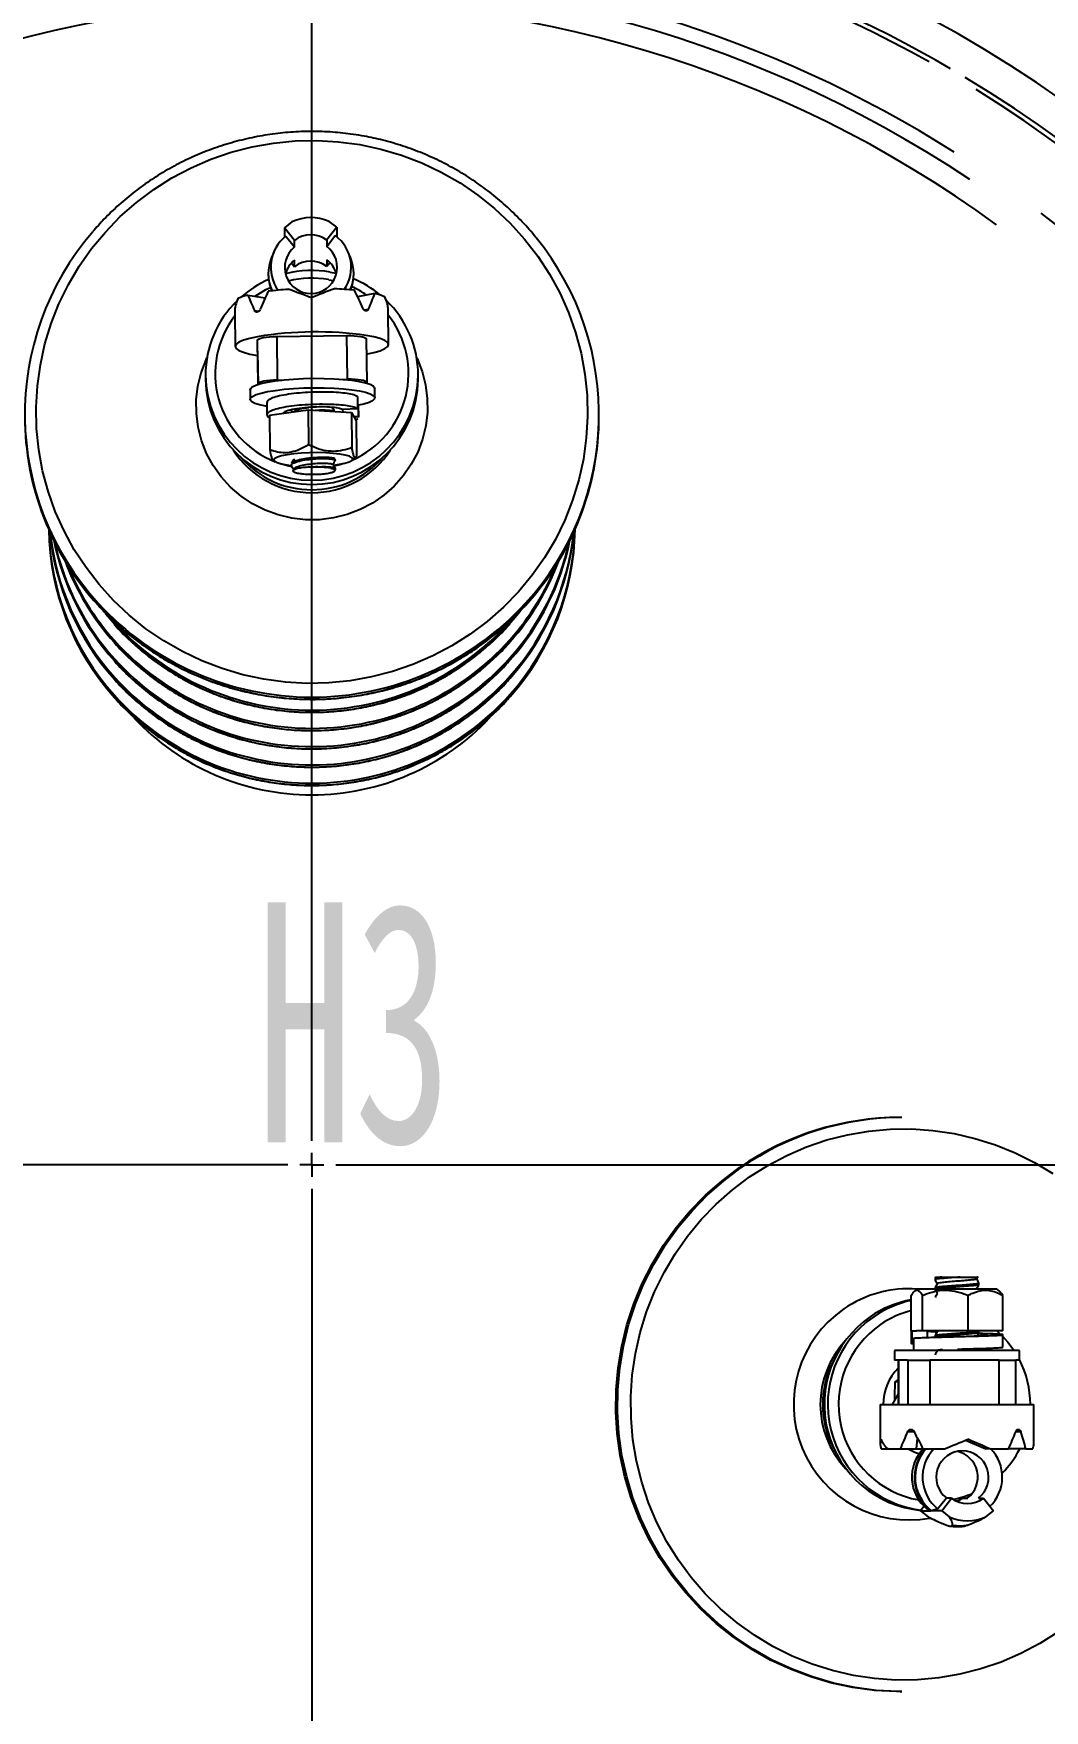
# Model space of a CAD drawing. Header units: millimetres. Extents: x 0 to 6631, y 0 to 4689.
# Drawn here: x 1347.3 to 1558.1, y 1509.8 to 1859.4 of the extents above; entities that cross this region are included whole.
import ezdxf

# ---------------------------------------------------------------- set-up
doc = ezdxf.new("R2010")
doc.units = ezdxf.units.MM
doc.header["$LTSCALE"] = 13
doc.linetypes.add('CENTERX2', pattern=[101.6, 63.5, -12.7, 12.7, -12.7])
for name, color, linetype in [('2', 3, 'Continuous'), ('中心符号线', 7, 'CENTERX2'), ('中心线', 1, 'CENTERX2'), ('几何体', 7, 'Continuous'), ('尺寸', 3, 'Continuous')]:
    doc.layers.add(name, color=color, linetype=linetype)
doc.styles.add('SLDTEXTSTYLE0', font='hyswlongfangsong.ttf')
doc.styles.add('仿宋体', font='')
doc.styles.get('仿宋体').set_extended_font_data('STFangsong')
doc.dimstyles.new('SLDDIMSTYLE0', dxfattribs={"dimtxt": 50, "dimasz": 40.8, "dimexe": 0, "dimexo": 0.0625, "dimgap": 12.5, "dimtad": 2, "dimdec": 0, "dimrnd": 1e-09, "dimzin": 12, "dimdsep": 46, "dimtxsty": 'SLDTEXTSTYLE0', "dimsah": 1, "dimcen": 0.09, "dimadec": 0, "dimazin": 3, "dimtfac": 1, "dimtdec": 0, "dimtmove": 0, "dimatfit": 0, "dimfxl": 1, "dimfrac": 2, "dimtolj": 1, "dimtzin": 12, "dimarcsym": 0})

# ---------------------------------------------------------------- blocks, each defined once
blk = doc.blocks.new('SW_CENTERMARKSYMBOL_0')
at = {"layer": '中心符号线', "color": 0}
for p, q in [((0, 5), (0, 242)), ((-5, 0), (-242, 0)), ((0, 0), (-2.5, 0)), ((0, 0), (0, 2.5)), ((0, 0), (0, -2.5)), ((0, 0), (2.5, 0)), ((5, 0), (242, 0)), ((0, -5), (0, -242))]:
    blk.add_line(p, q, dxfattribs=at)
blk = doc.blocks.new('*D30')
at = {"layer": 'Defpoints', "color": 0, "transparency": 16777216}
for p in [(1081.05, 2133.91), (1081.05, 1641.06), (1729.66, 1641.06)]:
    blk.add_point(p, dxfattribs=at)
at = {"layer": '尺寸', "color": 0, "lineweight": -2, "transparency": 16777216}
for p, q in [((1081.05, 1641.13), (1081.05, 2133.91)), ((1688.86, 2133.91), (1121.85, 2133.91)), ((1729.66, 1641.13), (1729.66, 2133.91))]:
    blk.add_line(p, q, dxfattribs=at)
at = {"layer": '尺寸', "color": 0, "transparency": 16777216}
for points in [[(1121.85, 2140.71), (1121.85, 2127.11), (1081.05, 2133.91)], [(1688.86, 2140.71), (1688.86, 2127.11), (1729.66, 2133.91)]]:
    blk.add_solid(points, dxfattribs=at)
at = {"layer": '尺寸', "color": 0, "transparency": 16777216, "insert": (1405.35, 2171.41), "char_height": 50, "attachment_point": 5, "style": 'SLDTEXTSTYLE0'}
blk.add_mtext('\\A1;649', dxfattribs=at)
blk = doc.blocks.new('*D31')
at = {"layer": 'Defpoints', "color": 0, "transparency": 16777216}
for p in [(1438.02, 1985.95), (1484.22, 1272.05), (1809.46, 1272.05)]:
    blk.add_point(p, dxfattribs=at)
at = {"layer": '尺寸', "color": 0, "lineweight": -2, "transparency": 16777216}
for p, q in [((1438.09, 1985.95), (1809.46, 1985.95)), ((1809.46, 1945.15), (1809.46, 1312.85)), ((1484.28, 1272.05), (1809.46, 1272.05))]:
    blk.add_line(p, q, dxfattribs=at)
at = {"layer": '尺寸', "color": 0, "transparency": 16777216}
for points in [[(1802.66, 1945.15), (1816.26, 1945.15), (1809.46, 1985.95)], [(1802.66, 1312.85), (1816.26, 1312.85), (1809.46, 1272.05)]]:
    blk.add_solid(points, dxfattribs=at)
at = {"layer": '尺寸', "color": 0, "transparency": 16777216, "insert": (1846.96, 1629), "char_height": 50, "attachment_point": 5, "rotation": 90, "style": 'SLDTEXTSTYLE0'}
blk.add_mtext('\\A1;714', dxfattribs=at)

msp = doc.modelspace()

# ---------------------------------------------------------------- linework, layer by layer
at = {"layer": '几何体'}
for p, q in [((1401.21, 1820.15), (1399.63, 1818.92)), ((1399.63, 1818.92), (1399.63, 1816.92)), ((1401.75, 1816.3), (1399.63, 1818.92)), ((1410.53, 1819.05), (1408.48, 1816.38)), ((1410.53, 1819.05), (1408.93, 1820.24)), ((1410.53, 1819.05), (1410.53, 1817.07)), ((1399.95, 1817.18), (1401.75, 1814.94)), ((1401.75, 1814.94), (1401.75, 1816.3)), ((1408.48, 1815.02), (1410.23, 1817.3)), ((1408.48, 1816.38), (1408.48, 1815.02)), ((1397.4, 1813.84), (1396.93, 1812.73)), ((1401.12, 1811.59), (1401.75, 1810.81)), ((1401.75, 1810.81), (1401.75, 1812.16)), ((1408.48, 1812.25), (1408.48, 1810.89)), ((1408.48, 1810.89), (1409.11, 1811.7)), ((1413.4, 1812.73), (1412.94, 1813.84)), ((1396.27, 1809.4), (1396.27, 1809.22)), ((1408.86, 1808.1), (1409.88, 1807.9)), ((1409.2, 1809.69), (1410.45, 1809.44)), ((1414.07, 1809.22), (1414.07, 1809.4)), ((1392.01, 1804.9), (1395.62, 1804.32)), ((1396.93, 1805.9), (1396.98, 1805.78)), ((1418.47, 1805.22), (1414.89, 1804.56)), ((1389.27, 1801.35), (1389.36, 1794.19)), ((1393.38, 1801.7), (1394.33, 1801.54)), ((1416.24, 1801.81), (1417.19, 1801.98)), ((1421.35, 1794.59), (1421.26, 1801.74)), ((1394.04, 1792.99), (1394.04, 1795.53)), ((1394.15, 1786.42), (1394.04, 1795.53)), ((1398.04, 1796.27), (1412.67, 1796.44)), ((1398.04, 1796.27), (1398.15, 1787.16)), ((1412.78, 1787.34), (1412.67, 1796.44)), ((1416.67, 1795.8), (1416.78, 1786.69)), ((1394.04, 1792.99), (1394.13, 1786.25)), ((1383.18, 1788.19), (1383.18, 1787.3)), ((1398.15, 1787.16), (1399.06, 1787.17)), ((1411.87, 1787.32), (1412.78, 1787.34)), ((1427.52, 1787.3), (1427.52, 1788.19)), ((1392.47, 1785.12), (1392.49, 1783.15)), ((1394.15, 1786.26), (1394.15, 1786.42)), ((1414.84, 1783.75), (1414.88, 1781.19)), ((1416.78, 1786.53), (1416.78, 1786.69)), ((1418.49, 1783.47), (1418.47, 1785.44)), ((1395.96, 1782.49), (1396, 1779.93)), ((1396.5, 1779.88), (1404.58, 1780.98)), ((1396.5, 1779.88), (1396.59, 1772.6)), ((1404.58, 1780.98), (1404.67, 1773.7)), ((1404.58, 1780.98), (1413.62, 1780.38)), ((1409.44, 1781.48), (1409.56, 1781.42)), ((1410.1, 1780.61), (1410.1, 1780.61)), ((1414.88, 1781.19), (1411.74, 1781.04)), ((1411.85, 1780.49), (1411.84, 1781.05)), ((1413.62, 1780.38), (1413.71, 1773.09)), ((1413.62, 1780.38), (1414.58, 1778.67)), ((1414.87, 1782.06), (1415.02, 1782.07)), ((1414.99, 1781.97), (1415.02, 1782.07)), ((1415.02, 1782.07), (1415.05, 1779.51)), ((1415.08, 1779.39), (1415.05, 1781.97)), ((1465.21, 1779.58), (1465.21, 1780.02)), ((1415.05, 1779.51), (1414.12, 1779.49)), ((1414.44, 1778.93), (1414.92, 1779.15)), ((1414.58, 1778.67), (1414.67, 1771.39)), ((1415.02, 1779.41), (1415.05, 1779.51)), ((1397.17, 1770.56), (1397.64, 1770.2)), ((1401.09, 1769.67), (1401.09, 1769.38)), ((1401.67, 1770.62), (1401.79, 1770.76)), ((1410.23, 1770.48), (1410.22, 1770.67)), ((1413.67, 1770.4), (1414.48, 1771.05)), ((1401.63, 1768.66), (1401.43, 1768.32)), ((1410.11, 1768.24), (1410.24, 1768.48)), ((1410.25, 1768.51), (1410.25, 1768.8)), ((1364.19, 1736.68), (1363.49, 1737.48)), ((1528.33, 1633.42), (1527.98, 1633.42)), ((1535.41, 1600.13), (1535.27, 1599.87)), ((1535.27, 1599.86), (1535.27, 1599.57)), ((1536.66, 1600.11), (1540.48, 1600.11)), ((1543.93, 1599.75), (1544.15, 1600.11)), ((1544.42, 1598.57), (1544.42, 1598.86)), ((1530.32, 1588.91), (1530.32, 1596.31)), ((1531.63, 1597.71), (1530.97, 1597.18)), ((1531.63, 1597.71), (1533.89, 1597.71)), ((1532.65, 1588.91), (1532.65, 1596.31)), ((1533.89, 1597.71), (1548.06, 1597.71)), ((1535.27, 1597.86), (1535.27, 1597.71)), ((1542.17, 1588.91), (1542.17, 1596.31)), ((1548.72, 1597.18), (1548.06, 1597.71)), ((1549.37, 1588.91), (1549.37, 1596.31)), ((1530.31, 1588.91), (1530.31, 1586.26)), ((1530.35, 1588.86), (1530.52, 1588.91)), ((1530.52, 1588.91), (1531.43, 1588.91)), ((1530.52, 1586.31), (1530.52, 1588.91)), ((1532.65, 1588.91), (1531.43, 1588.91)), ((1542.17, 1588.91), (1532.65, 1588.91)), ((1533.65, 1588.91), (1533.65, 1587.54)), ((1535.27, 1587.86), (1535.27, 1587.57)), ((1535.65, 1588.91), (1535.75, 1588.76)), ((1549.37, 1588.91), (1542.17, 1588.91)), ((1544.42, 1588.87), (1544.39, 1588.91)), ((1544.42, 1588.57), (1544.42, 1588.86)), ((1549.38, 1585.5), (1549.38, 1588.1)), ((1526.84, 1584.81), (1526.84, 1582.81)), ((1541.35, 1584.81), (1526.84, 1584.81)), ((1530.35, 1586.26), (1530.52, 1586.31)), ((1530.84, 1586.31), (1530.52, 1586.31)), ((1530.84, 1584.81), (1530.84, 1587.41)), ((1535.64, 1584.94), (1535.75, 1584.76)), ((1552.84, 1584.81), (1541.35, 1584.81)), ((1544.42, 1584.87), (1544.22, 1585.23)), ((1544.34, 1584.86), (1544.3, 1584.81)), ((1544.42, 1584.81), (1544.42, 1584.86)), ((1552.84, 1582.81), (1552.84, 1584.81)), ((1529.53, 1582.81), (1526.84, 1582.81)), ((1527.58, 1582.81), (1527.58, 1573.56)), ((1527.62, 1582.81), (1527.62, 1573.56)), ((1529.53, 1582.81), (1529.66, 1582.81)), ((1529.66, 1573.56), (1529.66, 1582.81)), ((1529.66, 1582.81), (1534.18, 1582.81)), ((1534.18, 1582.81), (1534.18, 1573.56)), ((1535.08, 1582.81), (1534.18, 1582.81)), ((1541.35, 1582.81), (1535.08, 1582.81)), ((1547.76, 1582.81), (1541.35, 1582.81)), ((1548.66, 1582.81), (1547.76, 1582.81)), ((1548.66, 1573.56), (1548.66, 1582.81)), ((1548.66, 1582.81), (1552.1, 1582.81)), ((1552.1, 1573.56), (1552.1, 1582.81)), ((1552.84, 1582.81), (1552.1, 1582.81)), ((1526.95, 1578.28), (1527.58, 1578.7)), ((1527.58, 1578.28), (1526.95, 1578.28)), ((1523.84, 1573.56), (1523.84, 1565.39)), ((1523.84, 1573.56), (1530.22, 1573.56)), ((1527.58, 1575.79), (1526.31, 1573.56)), ((1530.22, 1573.56), (1552.62, 1573.56)), ((1552.62, 1573.56), (1555.84, 1573.56)), ((1555.84, 1565.39), (1555.84, 1573.56)), ((1530.91, 1567.89), (1529.54, 1567.89)), ((1553.12, 1567.89), (1552.09, 1567.89)), ((1524.06, 1564.31), (1525.4, 1564.31)), ((1525.4, 1564.31), (1527.99, 1564.31)), ((1527.99, 1564.31), (1531.38, 1564.31)), ((1531.38, 1564.31), (1531.64, 1566.47)), ((1531.38, 1564.31), (1532.78, 1564.31)), ((1532.78, 1564.31), (1537.22, 1564.31)), ((1539.41, 1563.69), (1538.59, 1563.37)), ((1541.6, 1566.12), (1545.88, 1564.31)), ((1546.72, 1564.31), (1545.88, 1564.31)), ((1546.72, 1564.31), (1550.59, 1564.31)), ((1554.2, 1564.31), (1550.59, 1564.31)), ((1554.2, 1564.31), (1555.63, 1564.31)), ((1537.62, 1554.06), (1535.86, 1551.77)), ((1536.65, 1551.38), (1538.71, 1554.06)), ((1538.71, 1554.06), (1537.62, 1554.06)), ((1540.98, 1554.06), (1542.07, 1554.06)), ((1544.29, 1554.06), (1545.38, 1554.06)), ((1545.38, 1554.06), (1547.44, 1551.38)), ((1532.99, 1552.34), (1532.25, 1551.38)), ((1532.25, 1551.38), (1533.82, 1550.15)), ((1532.25, 1551.38), (1534.38, 1551.38)), ((1534.38, 1551.38), (1533.64, 1551.77)), ((1534.52, 1551.38), (1534.38, 1551.38)), ((1535.86, 1551.77), (1534.52, 1551.38)), ((1536.65, 1551.38), (1534.52, 1551.38)), ((1536.65, 1551.38), (1538.22, 1550.15)), ((1545.87, 1550.15), (1547.44, 1551.38)), ((1537.67, 1548.4), (1538.41, 1548.2)), ((1538.41, 1548.2), (1538.61, 1548.2)), ((1538.61, 1548.2), (1538.85, 1548.4)), ((1539.74, 1548.11), (1539.95, 1548.11)), ((1542.02, 1548.4), (1541.44, 1548.24)), ((1527.98, 1513.71), (1528.33, 1513.71))]:
    msp.add_line(p, q, dxfattribs=at)
at = {"layer": '几何体', "flags": 128}
for points in [[(1415.34, 1836.28), (1419.75, 1835.34), (1424.07, 1834.06), (1428.28, 1832.45), (1432.34, 1830.51), (1436.24, 1828.28), (1439.95, 1825.74), (1443.44, 1822.93), (1446.7, 1819.86), (1449.71, 1816.54), (1452.44, 1813), (1454.88, 1809.26), (1457.02, 1805.35), (1458.84, 1801.28), (1460.32, 1797.08), (1461.47, 1792.78), (1462.28, 1788.41), (1462.73, 1783.99), (1462.83, 1779.54), (1462.57, 1775.11), (1461.96, 1770.7), (1461.01, 1766.36), (1459.7, 1762.1), (1458.07, 1757.96), (1456.11, 1753.96), (1453.83, 1750.12), (1451.26, 1746.46), (1448.41, 1743.02), (1445.28, 1739.81), (1441.92, 1736.85), (1438.32, 1734.16), (1434.53, 1731.76), (1430.55, 1729.65), (1426.42, 1727.86), (1422.16, 1726.4), (1417.8, 1725.27), (1413.35, 1724.47), (1408.86, 1724.03), (1404.35, 1723.93), (1399.84, 1724.18), (1395.37, 1724.78), (1390.96, 1725.73), (1386.64, 1727.01), (1382.43, 1728.62), (1378.37, 1730.55), (1374.47, 1732.79), (1370.76, 1735.32), (1367.27, 1738.13), (1364.01, 1741.21), (1361, 1744.52), (1358.27, 1748.06), (1355.83, 1751.8), (1353.69, 1755.72), (1351.87, 1759.78), (1350.38, 1763.98), (1349.23, 1768.28), (1348.43, 1772.65), (1347.98, 1777.08), (1347.88, 1781.52), (1348.14, 1785.96), (1348.75, 1790.36), (1349.7, 1794.71), (1351, 1798.96), (1352.64, 1803.1), (1354.6, 1807.11), (1356.87, 1810.95), (1359.45, 1814.6), (1362.3, 1818.04), (1365.42, 1821.25), (1368.79, 1824.21), (1372.38, 1826.9), (1376.18, 1829.31), (1380.16, 1831.41), (1384.29, 1833.2), (1388.55, 1834.67), (1392.91, 1835.8), (1397.35, 1836.59), (1401.85, 1837.04), (1406.36, 1837.13), (1410.86, 1836.88), (1415.34, 1836.28)], [(1393.55, 1804.65), (1395.79, 1806.03), (1396.71, 1806.49)], [(1394.04, 1796.22), (1392.41, 1795.87), (1391.1, 1795.48), (1390.14, 1795.07), (1389.55, 1794.64), (1389.36, 1794.2), (1389.55, 1793.77), (1390.14, 1793.35), (1391.1, 1792.96), (1392.41, 1792.6), (1394.04, 1792.29)], [(1394.04, 1795.53), (1394.12, 1795.66), (1394.35, 1795.79), (1394.72, 1795.92), (1395.21, 1796.03), (1395.82, 1796.12), (1396.51, 1796.2), (1397.26, 1796.25), (1398.04, 1796.27)], [(1412.67, 1796.44), (1413.45, 1796.44), (1414.2, 1796.41), (1414.89, 1796.35), (1415.5, 1796.27), (1415.99, 1796.18), (1416.36, 1796.06), (1416.59, 1795.93), (1416.67, 1795.8)], [(1416.67, 1792.56), (1418.3, 1792.91), (1419.61, 1793.3), (1420.57, 1793.72), (1421.16, 1794.15), (1421.35, 1794.58), (1421.16, 1795.02), (1420.57, 1795.43), (1419.61, 1795.82), (1418.3, 1796.18), (1416.67, 1796.49)], [(1427.22, 1791.8), (1427.29, 1791.66), (1428.34, 1788.98), (1429.05, 1786.2), (1429.42, 1783.36), (1429.44, 1780.49), (1429.11, 1777.64), (1428.43, 1774.85), (1427.42, 1772.16), (1426.08, 1769.61), (1424.44, 1767.24), (1422.53, 1765.08), (1420.36, 1763.16), (1417.97, 1761.52), (1415.4, 1760.17), (1412.69, 1759.13), (1409.86, 1758.43), (1406.97, 1758.06), (1404.06, 1758.04), (1401.17, 1758.37), (1398.33, 1759.04), (1395.6, 1760.03), (1393.01, 1761.35), (1390.6, 1762.96), (1388.41, 1764.85), (1386.47, 1766.99), (1384.79, 1769.34), (1383.42, 1771.87), (1382.37, 1774.54), (1381.66, 1777.32), (1381.29, 1780.17), (1381.27, 1783.04), (1381.6, 1785.89), (1382.28, 1788.68), (1383.29, 1791.37), (1383.49, 1791.8)], [(1392.47, 1785.12), (1392.54, 1785.37), (1392.94, 1785.74), (1393.69, 1786.1), (1394.75, 1786.43), (1396.11, 1786.74), (1397.72, 1787), (1399.55, 1787.22), (1401.53, 1787.39), (1403.63, 1787.5), (1405.77, 1787.54)], [(1398.15, 1787.16), (1397.37, 1787.14), (1396.62, 1787.09), (1395.93, 1787.02), (1395.33, 1786.92), (1394.83, 1786.81), (1394.46, 1786.69), (1394.23, 1786.55), (1394.15, 1786.42)], [(1405.77, 1787.54), (1407.9, 1787.53), (1409.97, 1787.45), (1411.92, 1787.32), (1413.69, 1787.13), (1415.23, 1786.89), (1416.51, 1786.61), (1417.49, 1786.29), (1418.14, 1785.94), (1418.44, 1785.57), (1418.47, 1785.44)], [(1416.78, 1786.69), (1416.7, 1786.82), (1416.48, 1786.95), (1416.11, 1787.07), (1415.61, 1787.17), (1415, 1787.25), (1414.31, 1787.3), (1413.56, 1787.33), (1412.78, 1787.34)], [(1395.97, 1781.66), (1395.73, 1781.71), (1394.45, 1781.99), (1393.47, 1782.31), (1392.82, 1782.66), (1392.52, 1783.02), (1392.57, 1783.4), (1392.97, 1783.77), (1393.71, 1784.13), (1394.78, 1784.46), (1396.13, 1784.77), (1397.75, 1785.03), (1399.57, 1785.25), (1401.56, 1785.42), (1403.65, 1785.53), (1405.79, 1785.57)], [(1405.79, 1785.57), (1407.93, 1785.56), (1410, 1785.49), (1411.94, 1785.35), (1413.71, 1785.16), (1415.26, 1784.92), (1416.54, 1784.64), (1417.51, 1784.32), (1418.16, 1783.97), (1418.47, 1783.6), (1418.42, 1783.23), (1418.02, 1782.86), (1417.27, 1782.5), (1416.21, 1782.16), (1415.1, 1781.91)], [(1412.33, 1771.52), (1411.19, 1771.73), (1409.81, 1771.89), (1408.25, 1771.99), (1406.57, 1772.04), (1404.85, 1772.02), (1403.17, 1771.94), (1401.6, 1771.8), (1400.2, 1771.61), (1399.04, 1771.38), (1398.17, 1771.11), (1397.63, 1770.82), (1397.44, 1770.52), (1397.61, 1770.23), (1398.12, 1769.95), (1398.97, 1769.7), (1400.11, 1769.49), (1401.03, 1769.38)], [(1401.18, 1769.1), (1400.53, 1769.24), (1398.84, 1769.73)], [(1409.92, 1769.44), (1411.1, 1769.61), (1412.26, 1769.84), (1413.13, 1770.11), (1413.67, 1770.4), (1413.86, 1770.7), (1413.69, 1770.99), (1413.18, 1771.27), (1412.33, 1771.52)], [(1412.05, 1769.79), (1411.19, 1769.52), (1409.95, 1769.19)], [(1364.19, 1736.24), (1362.39, 1738.36), (1362.34, 1738.42)], [(1448.68, 1738.81), (1447.38, 1737.23), (1446.72, 1736.47)], [(1496.6, 1621.01), (1500.38, 1623.41), (1504.34, 1625.5), (1508.46, 1627.27), (1512.69, 1628.72), (1517.03, 1629.82), (1521.43, 1630.57), (1525.88, 1630.97), (1530.35, 1631.02), (1534.81, 1630.72), (1539.23, 1630.06), (1543.59, 1629.05), (1547.86, 1627.71), (1552, 1626.03), (1556.01, 1624.02), (1559.84, 1621.7)], [(1527.98, 1513.71), (1527.2, 1513.72), (1522.67, 1513.95), (1518.16, 1514.54), (1513.72, 1515.47), (1509.36, 1516.74), (1505.1, 1518.35), (1500.99, 1520.28), (1497.03, 1522.52), (1493.25, 1525.06), (1489.67, 1527.89), (1486.32, 1530.99), (1483.22, 1534.33), (1480.37, 1537.91), (1477.81, 1541.69), (1475.54, 1545.66), (1473.58, 1549.8), (1471.94, 1554.07), (1470.62, 1558.46), (1469.65, 1562.94), (1469.01, 1567.48), (1468.73, 1572.05), (1468.78, 1576.64), (1469.19, 1581.21), (1469.94, 1585.73), (1471.04, 1590.18), (1472.46, 1594.53), (1474.21, 1598.76), (1476.28, 1602.84), (1478.65, 1606.75), (1481.31, 1610.47), (1484.25, 1613.97), (1487.44, 1617.23), (1490.87, 1620.23), (1494.51, 1622.97)], [(1528.33, 1513.71), (1527.55, 1513.72), (1523.02, 1513.95), (1518.52, 1514.54), (1514.07, 1515.47), (1509.71, 1516.74), (1505.46, 1518.35), (1501.34, 1520.28), (1497.38, 1522.52), (1493.6, 1525.06), (1490.02, 1527.89), (1486.67, 1530.99), (1483.57, 1534.33), (1480.73, 1537.91), (1478.16, 1541.69), (1475.89, 1545.66), (1473.93, 1549.8), (1472.29, 1554.07), (1470.98, 1558.46), (1470, 1562.94), (1469.37, 1567.48), (1469.08, 1572.05), (1469.14, 1576.64), (1469.54, 1581.21), (1470.3, 1585.73), (1471.39, 1590.18), (1472.81, 1594.53), (1474.57, 1598.76), (1476.63, 1602.84), (1479.01, 1606.75), (1481.67, 1610.47), (1484.6, 1613.97), (1487.79, 1617.23), (1491.22, 1620.23), (1494.87, 1622.97)], [(1560.87, 1526.12), (1557.09, 1523.72), (1553.13, 1521.63), (1549.02, 1519.86), (1544.78, 1518.41), (1540.45, 1517.31), (1536.04, 1516.56), (1531.59, 1516.16), (1527.12, 1516.11), (1522.66, 1516.41), (1518.24, 1517.07), (1513.88, 1518.07), (1509.62, 1519.42), (1505.47, 1521.1), (1501.46, 1523.11), (1497.63, 1525.43), (1493.98, 1528.04), (1490.55, 1530.93), (1487.36, 1534.09), (1484.42, 1537.49), (1481.75, 1541.11), (1479.38, 1544.93), (1477.3, 1548.93), (1475.55, 1553.08), (1474.12, 1557.36), (1473.03, 1561.74), (1472.28, 1566.19), (1471.89, 1570.68), (1471.84, 1575.2), (1472.14, 1579.7), (1472.79, 1584.17), (1473.79, 1588.57), (1475.12, 1592.87), (1476.79, 1597.06), (1478.77, 1601.1), (1481.07, 1604.98), (1483.65, 1608.66), (1486.52, 1612.12), (1489.65, 1615.35), (1493.01, 1618.32), (1496.6, 1621.01)], [(1548.12, 1588.91), (1548.58, 1588.51), (1548.86, 1588.24)], [(1549.38, 1587.73), (1550.43, 1586.56), (1551.74, 1584.81)], [(1540.98, 1554.06), (1540.23, 1553.57), (1539.84, 1553.38)]]:
    msp.add_lwpolyline(points, dxfattribs=at)
at = {"layer": '几何体'}
for centre, radius, start, end in [((1405.35, 1623.56), 271.5, 94.7537, 85.2463), ((1405.35, 1623.56), 264.5, 94.8798, 59.0001), ((1405.35, 1623.56), 263.5, 60.766, 180), ((1405.35, 1623.56), 264.5, 59.7758, 85.1202), ((1405.35, 1623.56), 250, 57.6109, 180), ((1405.35, 1623.56), 247, 56.2724, 0), ((1405.35, 1623.56), 242.48, 53.9327, 0), ((1405.35, 1623.56), 263.5, 180, 58.2949), ((1405.35, 1623.56), 250, 180, 52.5383), ((1405.17, 1811.79), 9.25, 66.0019, 115.3789), ((1403.82, 1780.02), 58.3, 139.2154, 222.4697), ((1404.96, 1810.7), 8.19, 127.7728, 215.7317), ((1405.17, 1810.68), 5.47, 128.7117, 52.6691), ((1405.17, 1811.91), 5.56, 53.4515, 127.9293), ((1405.37, 1810.71), 8.19, 325.7163, 53.6432), ((1406.9, 1780.02), 58.3, 317.4996, 39.1764), ((1404.92, 1809.4), 8.65, 157.3927, 204.6979), ((1405.07, 1807.9), 5.41, 127.9256, 164.8619), ((1405.17, 1806.42), 5.56, 53.4515, 127.9293), ((1405.26, 1807.9), 5.41, 15.147, 53.4758), ((1405.42, 1809.4), 8.65, 336.7633, 22.6105), ((1405.24, 1787.8), 22.2, 113.6529, 131.5815), ((1404.92, 1809.22), 8.65, 180.0156, 202.6072), ((1405.35, 1787.52), 22.5, 80.1483, 104.131), ((1405.35, 1787.93), 20.48, 80.1482, 103.688), ((1405.42, 1809.22), 8.65, 337.3909, 359.9863), ((1405.45, 1787.78), 22.23, 50.3196, 67.3278), ((1394.13, 1796.06), 9.09, 103.5164, 117.1812), ((1404.81, 1738.58), 67.65, 93.7057, 97.2724), ((1407.31, 1739.02), 67.24, 84.0915, 87.6726), ((1405.43, 1788.13), 20.26, 55.8991, 65.9811), ((1416.6, 1796.54), 8.89, 63.9353, 77.8136), ((1404.87, 1788.15), 21.69, 134.1246, 179.902), ((1405.85, 1788.16), 21.67, 0.0762, 46.2583), ((1404.95, 1788.52), 19.75, 142.5137, 248.5315), ((1405.78, 1788.52), 19.73, 293.8584, 38.2483), ((1406.26, 1721.36), 75.85, 82.1119, 99.2689), ((1405.35, 1788.44), 22.17, 180.6569, 359.3431), ((1405.35, 1787.56), 22.17, 180.6569, 359.3431), ((1403.93, 1779.64), 58.43, 180.0564, 222.4387), ((1406.76, 1779.65), 58.45, 317.541, 359.9347), ((1405.35, 1783.21), 19.53, 212.8056, 327.1944), ((1405.35, 1783.85), 19.56, 221.142, 318.858), ((1406.18, 1751.08), 17.97, 80.0497, 91.6116), ((1404.06, 1756.78), 53.57, 180.815, 221.9058), ((1404.06, 1757.22), 53.57, 181.3066, 221.9051), ((1404.1, 1760.61), 53.62, 185.4778, 221.8951), ((1404.11, 1761.06), 53.62, 186.0858, 221.8941), ((1406.64, 1756.78), 53.58, 318.4247, 359.1803), ((1406.64, 1757.23), 53.58, 318.4253, 358.6887), ((1406.58, 1760.63), 53.64, 318.4404, 354.5122), ((1406.58, 1761.07), 53.65, 318.4411, 353.9044), ((1404.18, 1764.47), 53.7, 191.501, 221.8767), ((1404.18, 1764.91), 53.71, 192.3333, 221.8754), ((1406.52, 1764.47), 53.71, 318.4526, 348.4947), ((1406.51, 1764.92), 53.72, 318.4537, 347.6625), ((1404.32, 1768.37), 53.87, 200.3931, 221.8475), ((1404.33, 1768.82), 53.89, 201.7543, 221.8459), ((1406.39, 1768.37), 53.87, 318.4767, 339.6071), ((1406.38, 1768.82), 53.88, 318.4783, 338.2458), ((1405.35, 1781.49), 60.43, 222.5111, 317.4606), ((1405.35, 1781.05), 60.43, 222.5111, 317.4606), ((1405.35, 1773.73), 55.38, 221.989, 318.3281), ((1405.35, 1773.29), 55.38, 221.989, 318.3281), ((1405.35, 1769.92), 55.38, 221.989, 318.3281), ((1405.35, 1769.48), 55.38, 221.989, 318.3281), ((1405.35, 1766.11), 55.38, 221.989, 318.3281), ((1405.35, 1765.67), 55.38, 221.989, 318.3281), ((1405.35, 1762.3), 55.38, 221.989, 318.3281), ((1405.35, 1761.86), 55.38, 221.989, 318.3281), ((1405.35, 1758.49), 55.38, 221.989, 318.3281), ((1405.35, 1758.05), 55.38, 221.989, 318.3281), ((1405.35, 1751.56), 50.87, 223.1409, 316.8844), ((1528, 1574.55), 58.87, 90.0224, 124.668), ((1528.35, 1574.55), 58.87, 90.0224, 124.668), ((1529.73, 1573.97), 23.72, 85.6759, 124.6738), ((1534.18, 1573.91), 21.83, 100.1959, 124.657), ((1534.9, 1573.9), 21.84, 102.0966, 124.6555), ((1529.9, 1573.6), 24.12, 124.5087, 280.1816), ((1534.39, 1573.59), 22.21, 124.6208, 264.6653), ((1535.11, 1573.59), 22.22, 124.6571, 262.9162), ((1535.18, 1573.86), 19.88, 104.1388, 124.6502), ((1535.37, 1573.58), 20.22, 124.6561, 260.0279), ((1530.85, 1573.56), 19.51, 136.5553, 223.4447), ((1531.38, 1573.56), 19.54, 149.8641, 210.1359), ((1535.31, 1573.57), 10.83, 135.5308, 180.0442), ((1534.8, 1573.57), 20.33, 359.989, 27.43), ((1535.17, 1573.41), 10.62, 238.9057, 252.4014), ((1538.86, 1558.41), 8.45, 135.7085, 231.8293), ((1539.91, 1558.42), 8.95, 138.7898, 231.8153), ((1540.06, 1558.42), 8.95, 138.7898, 231.8153), ((1541.09, 1558.41), 8.45, 135.7085, 231.8293), ((1540.96, 1558.4), 5.47, 307.5805, 232.4195), ((1538.67, 1558.41), 5.51, 308.007, 77.7068), ((1540.83, 1558.41), 8.45, 314.0474, 44.2798), ((1534.95, 1573.48), 20.17, 315.1122, 332.9514), ((1542.04, 1558.32), 5.41, 231.9143, 308.0857), ((1535.14, 1573.23), 19.84, 281.5043, 293.3876), ((1542.04, 1558.25), 8.96, 244.714, 295.286), ((1539.74, 1558.22), 10.1, 262.3951, 269.9997), ((1539.95, 1558.22), 10.1, 262.3951, 269.9773), ((1540.44, 1558.22), 9.95, 260.8351, 279.1649)]:
    msp.add_arc(centre, radius, start, end, dxfattribs=at)
for centre, major_axis, ratio, start_param, end_param in [((1405.3, 1798.58), (-14.23, 23.77), 0.328285, 1.11259, 1.247587), ((1405.3, 1798.58), (11.96, 28.08), 0.365964, 1.472453, 1.607451), ((1405.27, 1801.53), (16.05, -6.53), 0.148798, 1.631242, 1.935935), ((1405.27, 1801.53), (15.88, 6.92), 0.1473, 1.202005, 1.506697), ((1405.3, 1798.58), (-12.62, 27.78), 0.367566, 4.675273, 4.810271), ((1405.3, 1798.58), (13.61, 24.11), 0.330578, 5.036291, 5.171289), ((1405.27, 1801.53), (16, 0.22), 0.583971, 6.280243, 6.584936), ((1405.27, 1801.53), (16, 0.22), 0.583971, 2.833958, 3.138651), ((1539.84, 1569.31), (14.09, 26.36), 0.287444, 1.776912, 1.911909), ((1539.84, 1569.31), (-14.09, 26.36), 0.287444, 1.471919, 1.606916), ((1539.84, 1569.31), (11.8, 26.22), 0.412207, 4.707168, 4.842165), ((1539.84, 1569.31), (-11.8, 26.22), 0.412207, 4.340377, 4.475375), ((1539.84, 1566.31), (15.99, 1.12), 0.410948, 2.973278, 3.277971), ((1539.84, 1566.31), (15.99, -1.12), 0.410948, 3.309907, 3.6146), ((1539.84, 1566.31), (16, 6.62), 0.049532, 4.526829, 4.831522), ((1539.84, 1566.31), (16, -6.62), 0.049532, 1.146971, 1.451663), ((1539.84, 1566.31), (15.99, -1.12), 0.410948, 6.146807, 6.311874)]:
    msp.add_ellipse(centre, major_axis=major_axis, ratio=ratio, start_param=start_param, end_param=end_param, dxfattribs=at)
for points, knots in [([(1415.74, 1838.12), (1414.97, 1838.24), (1412.77, 1838.6), (1409.1, 1838.95), (1404.75, 1839.06), (1400.4, 1838.86), (1396.08, 1838.35), (1391.8, 1837.53), (1387.6, 1836.41), (1383.49, 1834.99), (1379.5, 1833.28), (1375.64, 1831.29), (1371.94, 1829.03), (1368.42, 1826.51), (1365.1, 1823.74), (1362.17, 1820.96), (1360.46, 1819), (1359.7, 1818.14)], [0, 0, 0, 0, 0.037587, 0.107315, 0.177055, 0.246796, 0.316538, 0.386279, 0.45602, 0.525758, 0.595494, 0.665227, 0.734956, 0.804681, 0.874401, 0.944116, 1, 1, 1, 1]), ([(1452.07, 1816.89), (1452.07, 1816.9), (1451.2, 1818.06), (1449.23, 1820.18), (1446.18, 1823.24), (1442.88, 1826.04), (1439.4, 1828.61), (1435.73, 1830.91), (1431.9, 1832.95), (1427.93, 1834.71), (1423.84, 1836.18), (1419.77, 1837.34), (1417.04, 1837.87), (1415.74, 1838.12)], [0, 0, 0, 0, 0.000783, 0.101511, 0.202246, 0.302989, 0.40374, 0.5045, 0.605266, 0.70604, 0.80682, 0.907606, 1, 1, 1, 1]), ([(1394.59, 1801.92), (1394.55, 1801.82), (1394.45, 1801.63), (1394.23, 1801.42), (1393.99, 1801.32), (1393.75, 1801.32), (1393.53, 1801.44), (1393.43, 1801.61), (1393.38, 1801.7)], [0, 0, 0, 0, 0.163826, 0.327654, 0.491393, 0.654851, 0.818278, 1, 1, 1, 1]), ([(1417.19, 1801.98), (1417.14, 1801.9), (1417.06, 1801.74), (1416.85, 1801.61), (1416.62, 1801.59), (1416.38, 1801.68), (1416.14, 1801.87), (1416.03, 1802.07), (1415.98, 1802.18)], [0, 0, 0, 0, 0.163826, 0.327654, 0.491393, 0.654851, 0.818278, 1, 1, 1, 1]), ([(1414.84, 1783.75), (1414.63, 1783.86), (1414.19, 1784.09), (1412.8, 1784.37), (1410.98, 1784.57), (1408.78, 1784.68), (1406.38, 1784.68), (1403.91, 1784.58), (1401.55, 1784.36), (1399.45, 1784.05), (1397.74, 1783.66), (1396.56, 1783.21), (1395.97, 1782.81), (1396.03, 1782.57), (1396.04, 1782.49)], [0, 0, 0, 0, 0.086572, 0.174588, 0.26116, 0.347732, 0.435748, 0.52232, 0.608891, 0.696908, 0.783479, 0.870051, 0.958067, 1, 1, 1, 1]), ([(1414.88, 1781.19), (1414.66, 1781.3), (1414.22, 1781.53), (1412.83, 1781.81), (1411.01, 1782.01), (1408.81, 1782.12), (1406.41, 1782.12), (1403.94, 1782.02), (1401.58, 1781.8), (1399.48, 1781.49), (1397.78, 1781.1), (1396.57, 1780.65), (1395.98, 1780.17), (1395.93, 1779.73), (1396.34, 1779.47), (1396.51, 1779.37)], [0, 0, 0, 0, 0.0784559, 0.1582208, 0.2366767, 0.3151326, 0.3948974, 0.4733533, 0.5518092, 0.6315741, 0.71003, 0.7884859, 0.8682507, 0.9467066, 1, 1, 1, 1]), ([(1411.74, 1781.04), (1411.49, 1781.14), (1410.99, 1781.35), (1409.21, 1781.54), (1406.94, 1781.59), (1404.46, 1781.48), (1402.12, 1781.21), (1400.37, 1780.81), (1399.43, 1780.47), (1399.39, 1780.28), (1399.39, 1780.27)], [0, 0, 0, 0, 0.141549, 0.283099, 0.424648, 0.566198, 0.707747, 0.849297, 0.990846, 1, 1, 1, 1]), ([(1400.99, 1781.05), (1401.07, 1780.91), (1401.16, 1780.73), (1401.26, 1780.56), (1401.28, 1780.53)], [0, 0, 0, 0, 0.841689, 1, 1, 1, 1]), ([(1401.55, 1780.47), (1401.6, 1780.55), (1401.71, 1780.77), (1402.58, 1781.09), (1403.66, 1781.35), (1404.45, 1781.44), (1404.7, 1781.47)], [0, 0, 0, 0, 0.199152, 0.523822, 0.845688, 1, 1, 1, 1]), ([(1406.03, 1780.88), (1406.46, 1780.91), (1407.48, 1780.97), (1408.83, 1780.92), (1409.85, 1780.81), (1409.98, 1780.7), (1410.04, 1780.64)], [0, 0, 0, 0, 0.20258, 0.4837196, 0.7673031, 1, 1, 1, 1]), ([(1410.09, 1780.65), (1410.01, 1780.78), (1409.85, 1781.03), (1409.68, 1781.29), (1409.6, 1781.42)], [0, 0, 0, 0, 0.500007, 1, 1, 1, 1]), ([(1404.67, 1773.7), (1404.32, 1773.48), (1403.43, 1772.94), (1401.93, 1772.31), (1400.22, 1771.96), (1398.57, 1772.05), (1397.38, 1772.33), (1396.74, 1772.55), (1396.59, 1772.6)], [0, 0, 0, 0, 0.136843, 0.346229, 0.555177, 0.749713, 0.944655, 1, 1, 1, 1]), ([(1413.71, 1773.09), (1413.09, 1772.88), (1411.84, 1772.46), (1409.86, 1772.23), (1407.82, 1772.45), (1406.08, 1773.02), (1405.05, 1773.51), (1404.67, 1773.7)], [0, 0, 0, 0, 0.213245, 0.431498, 0.645486, 0.868042, 1, 1, 1, 1]), ([(1414.67, 1771.39), (1414.61, 1771.26), (1414.48, 1770.99), (1414.28, 1771), (1414.06, 1771.47), (1413.87, 1772.24), (1413.75, 1772.86), (1413.71, 1773.09)], [0, 0, 0, 0, 0.213245, 0.431498, 0.645486, 0.868042, 1, 1, 1, 1]), ([(1396.59, 1772.6), (1396.66, 1772.23), (1396.8, 1771.49), (1397, 1770.77), (1397.13, 1770.64), (1397.19, 1770.58)], [0, 0, 0, 0, 0.353167, 0.71463, 1, 1, 1, 1]), ([(1401.21, 1769.24), (1401.16, 1769.29), (1400.97, 1769.48), (1401.36, 1769.82), (1402.33, 1770.22), (1403.87, 1770.54), (1405.66, 1770.75), (1407.45, 1770.83), (1408.63, 1770.8), (1409.48, 1770.73), (1410.03, 1770.64), (1410.32, 1770.52), (1410.2, 1770.46), (1410.18, 1770.45)], [0, 0, 0, 0, 0.040681, 0.158176, 0.276469, 0.393743, 0.511674, 0.629605, 0.746879, 0.784712, 0.884099, 0.983258, 1, 1, 1, 1]), ([(1401.6, 1770.63), (1401.52, 1770.49), (1401.37, 1770.23), (1401.21, 1769.97), (1401.13, 1769.83)], [0, 0, 0, 0, 0.4999924, 1, 1, 1, 1]), ([(1401.22, 1769.83), (1401.26, 1769.92), (1401.39, 1770.16), (1402.36, 1770.51), (1403.86, 1770.83), (1405.66, 1771.03), (1407.45, 1771.12), (1408.96, 1771.08), (1409.97, 1770.96), (1410.1, 1770.85), (1410.16, 1770.8)], [0, 0, 0, 0, 0.0835, 0.218335, 0.352008, 0.48643, 0.620852, 0.754525, 0.88936, 1, 1, 1, 1]), ([(1401.7, 1768.65), (1401.74, 1768.73), (1401.86, 1768.95), (1402.72, 1769.28), (1404.06, 1769.57), (1405.67, 1769.77), (1407.28, 1769.86), (1408.63, 1769.84), (1409.54, 1769.74), (1409.65, 1769.65), (1409.71, 1769.61)], [0, 0, 0, 0, 0.0826475, 0.2173846, 0.3509578, 0.485281, 0.6196041, 0.7531773, 0.8879144, 1, 1, 1, 1]), ([(1410.24, 1768.83), (1410.16, 1768.96), (1409.99, 1769.22), (1409.83, 1769.48), (1409.75, 1769.61)], [0, 0, 0, 0, 0.500007, 1, 1, 1, 1]), ([(1409.76, 1769.59), (1409.84, 1769.73), (1409.99, 1770.02), (1410.14, 1770.31), (1410.22, 1770.45)], [0, 0, 0, 0, 0.48699, 1, 1, 1, 1]), ([(1401.13, 1769.24), (1401.21, 1769.09), (1401.35, 1768.85), (1401.48, 1768.6), (1401.54, 1768.51)], [0, 0, 0, 0, 0.601862, 1, 1, 1, 1]), ([(1405.68, 1769.04), (1405.17, 1769.02), (1404.16, 1768.99), (1402.85, 1768.83), (1401.88, 1768.61), (1401.38, 1768.36), (1401.38, 1768.1), (1401.88, 1767.87), (1402.62, 1767.72), (1403.17, 1767.66), (1403.33, 1767.64)], [0, 0, 0, 0, 0.138629, 0.277262, 0.415489, 0.550448, 0.684398, 0.815699, 0.945367, 1, 1, 1, 1]), ([(1403.33, 1767.64), (1403.73, 1767.6), (1404.52, 1767.52), (1405.94, 1767.51), (1407.34, 1767.57), (1408.6, 1767.71), (1409.57, 1767.92), (1410.12, 1768.16), (1410.2, 1768.42), (1409.85, 1768.63), (1409.44, 1768.74), (1409.29, 1768.78)], [0, 0, 0, 0, 0.11326, 0.226515, 0.340225, 0.456377, 0.573307, 0.692355, 0.81251, 0.934453, 1, 1, 1, 1]), ([(1405.68, 1769.04), (1406.28, 1769.08), (1407.48, 1769.15), (1408.98, 1769.11), (1410, 1768.99), (1410.13, 1768.88), (1410.19, 1768.83)], [0, 0, 0, 0, 0.26174, 0.522022, 0.784567, 1, 1, 1, 1]), ([(1409.29, 1768.78), (1409.55, 1768.74), (1410.07, 1768.67), (1410.35, 1768.55), (1410.22, 1768.49), (1410.2, 1768.48)], [0, 0, 0, 0, 0.461645, 0.922234, 1, 1, 1, 1]), ([(1360.85, 1740.2), (1361.29, 1739.7), (1362.68, 1738.14), (1365.27, 1735.72), (1368.6, 1732.96), (1372.13, 1730.46), (1375.84, 1728.21), (1379.7, 1726.23), (1383.7, 1724.54), (1387.81, 1723.13), (1392.02, 1722.02), (1396.3, 1721.22), (1400.62, 1720.73), (1404.97, 1720.54), (1409.32, 1720.67), (1413.65, 1721.11), (1417.94, 1721.86), (1422.16, 1722.91), (1426.29, 1724.27), (1430.31, 1725.91), (1434.2, 1727.84), (1437.94, 1730.04), (1441.5, 1732.5), (1444.87, 1735.22), (1447.66, 1737.77), (1449.23, 1739.5), (1449.83, 1740.17)], [0, 0, 0, 0, 0.019779, 0.063088, 0.1064, 0.149716, 0.193035, 0.236357, 0.279683, 0.323011, 0.366341, 0.409674, 0.453008, 0.496344, 0.539681, 0.583018, 0.626354, 0.669691, 0.713026, 0.75636, 0.799692, 0.843022, 0.886349, 0.929673, 0.972994, 1, 1, 1, 1]), ([(1364.21, 1736.2), (1364.23, 1736.17), (1365.14, 1735.08), (1367.14, 1733.12), (1370.22, 1730.35), (1373.53, 1727.85), (1377.01, 1725.6), (1380.66, 1723.61), (1384.45, 1721.91), (1388.36, 1720.49), (1392.37, 1719.37), (1396.46, 1718.55), (1400.59, 1718.04), (1404.76, 1717.84), (1408.93, 1717.95), (1413.07, 1718.37), (1417.17, 1719.1), (1421.21, 1720.14), (1425.15, 1721.47), (1428.98, 1723.1), (1432.67, 1725.01), (1436.21, 1727.18), (1439.57, 1729.62), (1442.71, 1732.31), (1445.09, 1734.59), (1446.33, 1736.04), (1446.68, 1736.45)], [0, 0, 0, 0, 0.001304, 0.045891, 0.090483, 0.135078, 0.179677, 0.22428, 0.268887, 0.313497, 0.35811, 0.402725, 0.447343, 0.491963, 0.536583, 0.581204, 0.625825, 0.670446, 0.715065, 0.759682, 0.804297, 0.84891, 0.893519, 0.938125, 0.982727, 1, 1, 1, 1]), ([(1364.21, 1732.39), (1364.23, 1732.36), (1365.14, 1731.27), (1367.14, 1729.31), (1370.22, 1726.54), (1373.53, 1724.04), (1377.01, 1721.79), (1380.66, 1719.8), (1384.45, 1718.1), (1388.36, 1716.68), (1392.37, 1715.56), (1396.46, 1714.74), (1400.59, 1714.23), (1404.76, 1714.03), (1408.93, 1714.14), (1413.07, 1714.56), (1417.17, 1715.29), (1421.21, 1716.33), (1425.15, 1717.66), (1428.98, 1719.29), (1432.67, 1721.19), (1436.21, 1723.37), (1439.57, 1725.81), (1442.71, 1728.5), (1445.09, 1730.78), (1446.33, 1732.23), (1446.68, 1732.64)], [0, 0, 0, 0, 0.0013043, 0.0458915, 0.0904827, 0.1350779, 0.1796771, 0.2242801, 0.2688868, 0.3134968, 0.3581098, 0.4027255, 0.4473432, 0.4919627, 0.5365832, 0.5812043, 0.6258253, 0.6704456, 0.7150647, 0.7596821, 0.8042972, 0.8489097, 0.893519, 0.9381249, 0.9827271, 1, 1, 1, 1]), ([(1364.21, 1728.58), (1364.23, 1728.55), (1365.14, 1727.46), (1367.14, 1725.49), (1370.22, 1722.73), (1373.53, 1720.23), (1377.01, 1717.98), (1380.66, 1715.99), (1384.45, 1714.29), (1388.36, 1712.87), (1392.37, 1711.75), (1396.46, 1710.93), (1400.59, 1710.42), (1404.76, 1710.22), (1408.93, 1710.33), (1413.07, 1710.75), (1417.17, 1711.48), (1421.21, 1712.52), (1425.15, 1713.85), (1428.98, 1715.48), (1432.67, 1717.38), (1436.21, 1719.56), (1439.57, 1721.99), (1442.71, 1724.68), (1445.09, 1726.97), (1446.33, 1728.42), (1446.68, 1728.83)], [0, 0, 0, 0, 0.001304, 0.045891, 0.090483, 0.135078, 0.179677, 0.22428, 0.268887, 0.313497, 0.35811, 0.402725, 0.447343, 0.491963, 0.536583, 0.581204, 0.625825, 0.670446, 0.715065, 0.759682, 0.804297, 0.84891, 0.893519, 0.938125, 0.982727, 1, 1, 1, 1]), ([(1364.21, 1724.77), (1364.23, 1724.73), (1365.14, 1723.64), (1367.14, 1721.68), (1370.22, 1718.92), (1373.53, 1716.42), (1377.01, 1714.17), (1380.66, 1712.18), (1384.45, 1710.47), (1388.36, 1709.06), (1392.37, 1707.93), (1396.46, 1707.12), (1400.59, 1706.6), (1404.76, 1706.4), (1408.93, 1706.52), (1413.07, 1706.94), (1417.17, 1707.67), (1421.21, 1708.71), (1425.15, 1710.04), (1428.98, 1711.67), (1432.67, 1713.57), (1436.21, 1715.75), (1439.57, 1718.18), (1442.71, 1720.87), (1445.09, 1723.16), (1446.33, 1724.61), (1446.68, 1725.02)], [0, 0, 0, 0, 0.001304, 0.045891, 0.090483, 0.135078, 0.179677, 0.22428, 0.268887, 0.313497, 0.35811, 0.402725, 0.447343, 0.491963, 0.536583, 0.581204, 0.625825, 0.670446, 0.715065, 0.759682, 0.804297, 0.84891, 0.893519, 0.938125, 0.982727, 1, 1, 1, 1]), ([(1364.21, 1720.95), (1364.23, 1720.92), (1365.14, 1719.83), (1367.14, 1717.87), (1370.22, 1715.11), (1373.53, 1712.61), (1377.01, 1710.36), (1380.66, 1708.37), (1384.45, 1706.66), (1388.36, 1705.25), (1392.37, 1704.12), (1396.46, 1703.31), (1400.59, 1702.79), (1404.76, 1702.59), (1408.93, 1702.7), (1413.07, 1703.13), (1417.17, 1703.86), (1421.21, 1704.89), (1425.15, 1706.23), (1428.98, 1707.85), (1432.67, 1709.76), (1436.21, 1711.94), (1439.57, 1714.37), (1442.71, 1717.06), (1445.09, 1719.35), (1446.33, 1720.8), (1446.68, 1721.2)], [0, 0, 0, 0, 0.001304, 0.045891, 0.090483, 0.135078, 0.179677, 0.22428, 0.268887, 0.313497, 0.35811, 0.402725, 0.447343, 0.491963, 0.536583, 0.581204, 0.625825, 0.670446, 0.715065, 0.759682, 0.804297, 0.84891, 0.893519, 0.938125, 0.982727, 1, 1, 1, 1]), ([(1535.27, 1599.55), (1535.35, 1599.42), (1535.51, 1599.16), (1535.67, 1598.89), (1535.75, 1598.76)], [0, 0, 0, 0, 0.509316, 1, 1, 1, 1]), ([(1535.75, 1598.78), (1535.67, 1598.62), (1535.51, 1598.32), (1535.35, 1598.02), (1535.27, 1597.87)], [0, 0, 0, 0, 0.499995, 1, 1, 1, 1]), ([(1536.66, 1600.11), (1536.34, 1600.08), (1535.7, 1600.01), (1535.26, 1599.92), (1535.33, 1599.87), (1535.35, 1599.86)], [0, 0, 0, 0, 0.4135716, 0.826198, 1, 1, 1, 1]), ([(1540.48, 1600.11), (1539.88, 1600.07), (1538.68, 1599.99), (1537.01, 1599.86), (1535.83, 1599.74), (1535.25, 1599.64), (1535.33, 1599.58), (1535.35, 1599.57)], [0, 0, 0, 0, 0.2299925, 0.4587041, 0.6894038, 0.9185451, 1, 1, 1, 1]), ([(1544.34, 1598.86), (1544.34, 1598.83), (1544.35, 1598.76), (1543.58, 1598.65), (1542.23, 1598.53), (1540.5, 1598.4), (1538.67, 1598.28), (1537.39, 1598.18), (1536.41, 1598.09), (1535.71, 1598.01), (1535.25, 1597.92), (1535.33, 1597.87), (1535.35, 1597.86)], [0, 0, 0, 0, 0.080341, 0.205841, 0.33026, 0.455375, 0.58049, 0.704909, 0.745047, 0.850489, 0.955689, 1, 1, 1, 1]), ([(1535.45, 1600.11), (1535.46, 1600.11), (1535.48, 1600.11), (1535.99, 1600.11), (1536.48, 1600.11), (1536.66, 1600.11)], [0, 0, 0, 0, 0.330157, 0.76582, 1, 1, 1, 1]), ([(1543.86, 1599.75), (1543.86, 1599.73), (1543.86, 1599.66), (1543.18, 1599.56), (1541.98, 1599.43), (1540.43, 1599.31), (1538.8, 1599.18), (1537.31, 1599.06), (1536.26, 1598.93), (1535.74, 1598.84), (1535.8, 1598.79), (1535.81, 1598.78)], [0, 0, 0, 0, 0.067109, 0.196241, 0.324258, 0.452993, 0.581728, 0.709744, 0.838876, 0.967133, 1, 1, 1, 1]), ([(1544.34, 1598.57), (1544.34, 1598.54), (1544.35, 1598.47), (1543.58, 1598.36), (1542.23, 1598.24), (1540.5, 1598.11), (1538.66, 1597.99), (1537.06, 1597.86), (1536.04, 1597.77), (1535.83, 1597.72), (1535.79, 1597.71)], [0, 0, 0, 0, 0.094188, 0.241317, 0.387179, 0.533858, 0.680537, 0.826399, 0.973528, 1, 1, 1, 1]), ([(1540.48, 1600.11), (1540.97, 1600.11), (1541.95, 1600.11), (1543.15, 1600.11), (1543.9, 1600.11), (1544.22, 1600.11), (1544.14, 1600.11), (1544.13, 1600.11)], [0, 0, 0, 0, 0.2471793, 0.4943632, 0.740825, 0.98146, 1, 1, 1, 1]), ([(1543.93, 1597.75), (1544.01, 1597.88), (1544.17, 1598.15), (1544.33, 1598.42), (1544.41, 1598.55)], [0, 0, 0, 0, 0.499993, 1, 1, 1, 1]), ([(1544.42, 1598.87), (1544.34, 1599.02), (1544.18, 1599.32), (1544.02, 1599.62), (1543.94, 1599.76)], [0, 0, 0, 0, 0.507539, 1, 1, 1, 1]), ([(1530.32, 1596.31), (1530.48, 1596.56), (1530.8, 1597.08), (1531.32, 1597.45), (1531.84, 1597.36), (1532.29, 1596.91), (1532.55, 1596.47), (1532.65, 1596.31)], [0, 0, 0, 0, 0.213245, 0.431498, 0.645486, 0.868042, 1, 1, 1, 1]), ([(1532.65, 1596.31), (1533.3, 1596.56), (1534.63, 1597.08), (1536.72, 1597.45), (1538.87, 1597.36), (1540.69, 1596.91), (1541.77, 1596.47), (1542.17, 1596.31)], [0, 0, 0, 0, 0.213245, 0.431498, 0.645486, 0.868042, 1, 1, 1, 1]), ([(1535.27, 1597.55), (1535.35, 1597.42), (1535.51, 1597.16), (1535.67, 1596.89), (1535.75, 1596.76)], [0, 0, 0, 0, 0.509316, 1, 1, 1, 1]), ([(1535.75, 1596.78), (1535.67, 1596.62), (1535.51, 1596.32), (1535.35, 1596.02), (1535.27, 1595.87)], [0, 0, 0, 0, 0.499995, 1, 1, 1, 1]), ([(1542.17, 1596.31), (1542.49, 1596.48), (1543.29, 1596.9), (1544.63, 1597.34), (1546.15, 1597.46), (1547.62, 1597.14), (1548.67, 1596.7), (1549.24, 1596.38), (1549.37, 1596.31)], [0, 0, 0, 0, 0.136843, 0.346229, 0.555177, 0.749713, 0.944655, 1, 1, 1, 1]), ([(1549.37, 1596.31), (1549.21, 1596.58), (1548.99, 1596.96), (1548.76, 1597.11), (1548.69, 1597.15)], [0, 0, 0, 0, 0.722695, 1, 1, 1, 1]), ([(1530.84, 1587.41), (1531.17, 1587.43), (1531.82, 1587.48), (1533.48, 1587.54), (1535.52, 1587.6), (1537.85, 1587.66), (1540.31, 1587.73), (1542.74, 1587.79), (1544.98, 1587.85), (1546.88, 1587.92), (1548.32, 1587.98), (1549.21, 1588.04), (1549.49, 1588.1), (1549.13, 1588.16), (1548.17, 1588.23), (1546.64, 1588.29), (1545.28, 1588.33), (1544.42, 1588.36), (1544.3, 1588.36)], [0, 0, 0, 0, 0.065623, 0.13234, 0.197963, 0.263586, 0.330304, 0.395926, 0.461549, 0.528267, 0.59389, 0.659512, 0.72623, 0.791853, 0.857476, 0.924193, 0.989816, 1, 1, 1, 1]), ([(1535.65, 1588.66), (1535.23, 1588.68), (1534.23, 1588.74), (1533.52, 1588.8), (1533.6, 1588.85), (1533.62, 1588.86)], [0, 0, 0, 0, 0.328754, 0.790808, 1, 1, 1, 1]), ([(1535.75, 1588.78), (1535.67, 1588.62), (1535.51, 1588.32), (1535.35, 1588.02), (1535.27, 1587.87)], [0, 0, 0, 0, 0.499995, 1, 1, 1, 1]), ([(1544.34, 1588.86), (1544.34, 1588.83), (1544.35, 1588.76), (1543.58, 1588.65), (1542.23, 1588.53), (1540.5, 1588.4), (1538.67, 1588.28), (1537.39, 1588.18), (1536.41, 1588.09), (1535.71, 1588.01), (1535.25, 1587.92), (1535.33, 1587.87), (1535.35, 1587.86)], [0, 0, 0, 0, 0.080341, 0.205841, 0.33026, 0.455375, 0.58049, 0.704909, 0.745047, 0.850489, 0.955689, 1, 1, 1, 1]), ([(1544.34, 1588.57), (1544.34, 1588.54), (1544.35, 1588.47), (1543.58, 1588.36), (1542.23, 1588.24), (1540.5, 1588.11), (1538.67, 1587.99), (1537.01, 1587.86), (1535.84, 1587.74), (1535.27, 1587.65), (1535.32, 1587.6), (1535.33, 1587.59)], [0, 0, 0, 0, 0.082549, 0.211497, 0.339335, 0.467889, 0.596442, 0.72428, 0.853228, 0.981306, 1, 1, 1, 1]), ([(1536.24, 1588.91), (1536.02, 1588.88), (1535.74, 1588.83), (1535.8, 1588.79), (1535.81, 1588.78)], [0, 0, 0, 0, 0.7707072, 1, 1, 1, 1]), ([(1539.88, 1587.72), (1540.51, 1587.74), (1541.96, 1587.8), (1543.98, 1587.88), (1545.55, 1587.98), (1546.31, 1588.07), (1546.07, 1588.16), (1545.31, 1588.24), (1544.47, 1588.28), (1544.26, 1588.29)], [0, 0, 0, 0, 0.126692, 0.290556, 0.45442, 0.618284, 0.782148, 0.946012, 1, 1, 1, 1]), ([(1543.93, 1587.75), (1544.01, 1587.88), (1544.17, 1588.15), (1544.33, 1588.42), (1544.41, 1588.55)], [0, 0, 0, 0, 0.499993, 1, 1, 1, 1]), ([(1530.84, 1586.18), (1530.81, 1586.18), (1530.42, 1586.21), (1530.37, 1586.23), (1530.32, 1586.25)], [0, 0, 0, 0, 0.085384, 1, 1, 1, 1]), ([(1535.75, 1584.78), (1535.67, 1584.62), (1535.51, 1584.32), (1535.35, 1584.02), (1535.27, 1583.87)], [0, 0, 0, 0, 0.499995, 1, 1, 1, 1]), ([(1536.84, 1584.99), (1536.66, 1584.97), (1536.1, 1584.91), (1535.74, 1584.84), (1535.8, 1584.79), (1535.81, 1584.78)], [0, 0, 0, 0, 0.282596, 0.853662, 1, 1, 1, 1]), ([(1539.92, 1585.12), (1540.06, 1585.12), (1540.99, 1585.15), (1542.74, 1585.19), (1544.98, 1585.25), (1546.88, 1585.32), (1548.31, 1585.38), (1549.22, 1585.44), (1549.32, 1585.48), (1549.36, 1585.5)], [0, 0, 0, 0, 0.026524, 0.189794, 0.353063, 0.519056, 0.682326, 0.845595, 1, 1, 1, 1]), ([(1526.92, 1574.62), (1526.91, 1574.68), (1526.89, 1575.5), (1526.91, 1576.74), (1526.94, 1577.86), (1526.95, 1578.28)], [0, 0, 0, 0, 0.0471544, 0.6453299, 1, 1, 1, 1]), ([(1529.54, 1567.89), (1529.6, 1567.98), (1529.7, 1568.16), (1529.93, 1568.33), (1530.2, 1568.39), (1530.47, 1568.34), (1530.73, 1568.18), (1530.85, 1567.99), (1530.91, 1567.89)], [0, 0, 0, 0, 0.163826, 0.327654, 0.491393, 0.654851, 0.818278, 1, 1, 1, 1]), ([(1552.09, 1567.89), (1552.13, 1567.98), (1552.22, 1568.16), (1552.41, 1568.33), (1552.61, 1568.39), (1552.81, 1568.34), (1553, 1568.18), (1553.08, 1567.99), (1553.12, 1567.89)], [0, 0, 0, 0, 0.163826, 0.327654, 0.491393, 0.654851, 0.818278, 1, 1, 1, 1]), ([(1533.82, 1550.15), (1534.36, 1549.87), (1535.86, 1549.11), (1536.96, 1548.68), (1537.67, 1548.4)], [0, 0, 0, 0, 0.358563, 1, 1, 1, 1]), ([(1538.22, 1550.15), (1538.38, 1549.87), (1538.83, 1549.11), (1538.84, 1548.68), (1538.85, 1548.4)], [0, 0, 0, 0, 0.358563, 1, 1, 1, 1]), ([(1542.02, 1548.4), (1542.49, 1548.59), (1543.43, 1548.97), (1544.68, 1549.53), (1545.6, 1550.01), (1545.87, 1550.15)], [0, 0, 0, 0, 0.415167, 0.831259, 1, 1, 1, 1]), ([(1537.99, 1548.26), (1538.19, 1548.22), (1538.77, 1548.14), (1539.35, 1548.14), (1539.74, 1548.15)], [0, 0, 0, 0, 0.3387332, 1, 1, 1, 1]), ([(1539.94, 1548.15), (1540.17, 1548.14), (1540.76, 1548.11), (1541.34, 1548.2), (1541.7, 1548.26)], [0, 0, 0, 0, 0.393299, 1, 1, 1, 1])]:
    msp.add_open_spline(points, degree=3, knots=knots, dxfattribs=at)

# ---------------------------------------------------------------- block references
at = {"layer": '中心线'}
msp.add_blockref('SW_CENTERMARKSYMBOL_0', (1405.35, 1623.56), dxfattribs=at)

# ---------------------------------------------------------------- texts
at = {"layer": '2', "style": '仿宋体', "width": 0.6}
msp.add_text('H3', height=50, dxfattribs=at).set_placement((1393.72, 1628.24))

# ---------------------------------------------------------------- dimensions: what is measured, and where the dimension line sits
at = {"layer": '尺寸'}
dim = msp.add_linear_dim(base=(1081.05, 2133.91), p1=(1729.66, 1641.06), p2=(1081.05, 1641.06), dimstyle='SLDDIMSTYLE0', dxfattribs=at)
dim.commit()
dim.dimension.update_dxf_attribs({"geometry": '*D30', "text_midpoint": (1405.35, 2171.41)})
dim = msp.add_linear_dim(base=(1809.46, 1272.05), p1=(1438.02, 1985.95), p2=(1484.22, 1272.05), angle=90, dimstyle='SLDDIMSTYLE0', dxfattribs=at)
dim.commit()
dim.dimension.update_dxf_attribs({"geometry": '*D31', "text_midpoint": (1846.96, 1629)})

doc.saveas('drawing.dxf')
